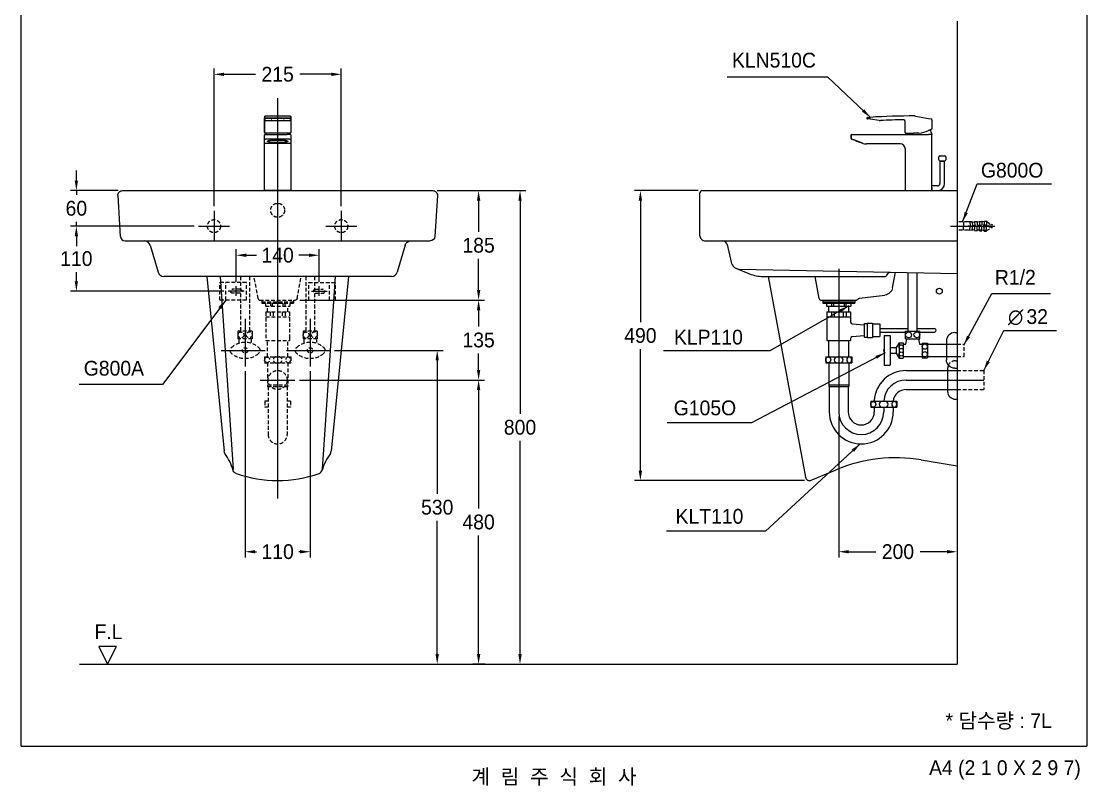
# Model space of a CAD drawing. Header units: millimetres. Extents: x 0 to 5811, y -67 to 2530.
# Drawn here: x 0 to 1800, y -67 to 1225 of the extents above; entities that cross this region are included whole.
import ezdxf
from ezdxf.enums import TextEntityAlignment as Align
from ezdxf.lldxf.tags import DXFTag

# ---------------------------------------------------------------- set-up
doc = ezdxf.new("R2010")
doc.units = ezdxf.units.MM
doc.linetypes.add('DASHED2', pattern=[9.525, 6.35, -3.175])
for name, color, linetype in [('TEXT', 7, 'Continuous'), ('내부선 및 부속', 4, 'Continuous'), ('도각라인', 255, 'Continuous'), ('외형선', 3, 'Continuous'), ('점선', 6, 'DASHED2'), ('중심선', 1, 'DASHED'), ('치수선', 7, 'Continuous')]:
    doc.layers.add(name, color=color, linetype=linetype)
doc.styles.add('140911', font='HBATANG.TTF', dxfattribs={"height": 23})
doc.styles.add('____', font='')
doc.styles.add('타이틀', font='H2GTRM.TTF', dxfattribs={"height": 25})
doc.styles.get('____').set_extended_font_data('굴림')
tags = doc.linetypes.add('DASHDOT', pattern=[70, 31, -13, 13, -13]).pattern_tags.tags
tags[10:11] = [DXFTag(74, 4), DXFTag(75, 0), DXFTag(340, '0'), DXFTag(46, 0.0), DXFTag(50, 0.0), DXFTag(44, 0.0), DXFTag(45, 0.0)]
tags[8:9] = [DXFTag(74, 4), DXFTag(75, 0), DXFTag(340, '0'), DXFTag(46, 0.0), DXFTag(50, 0.0), DXFTag(44, 0.0), DXFTag(45, 0.0)]
tags[6:7] = [DXFTag(74, 4), DXFTag(75, 0), DXFTag(340, '0'), DXFTag(46, 0.0), DXFTag(50, 0.0), DXFTag(44, 0.0), DXFTag(45, 0.0)]
tags[4:5] = [DXFTag(74, 4), DXFTag(75, 0), DXFTag(340, '0'), DXFTag(46, 0.0), DXFTag(50, 0.0), DXFTag(44, 0.0), DXFTag(45, 0.0)]
tags = doc.linetypes.add('DASHED', pattern=[25.72, 12.86, -12.86]).pattern_tags.tags
tags[6:7] = [DXFTag(74, 4), DXFTag(75, 0), DXFTag(340, '0'), DXFTag(46, 0.0), DXFTag(50, 0.0), DXFTag(44, 0.0), DXFTag(45, 0.0)]
tags[4:5] = [DXFTag(74, 4), DXFTag(75, 0), DXFTag(340, '0'), DXFTag(46, 0.0), DXFTag(50, 0.0), DXFTag(44, 0.0), DXFTag(45, 0.0)]
doc.dimstyles.new('MSADIM', dxfattribs={"dimtxt": 33, "dimasz": 17, "dimexe": 10, "dimexo": 7.5, "dimgap": 10, "dimtad": 0, "dimtih": 1, "dimtoh": 1, "dimdec": 0, "dimzin": 1, "dimdsep": 46, "dimtxsty": '____', "dimcen": 11.25, "dimadec": 0, "dimazin": 0, "dimtfac": 1, "dimtdec": 0, "dimtix": 1, "dimtmove": 0, "dimatfit": 3, "dimfxl": 1, "dimtolj": 1, "dimtzin": 1, "dimarcsym": 0})

# ---------------------------------------------------------------- blocks, each defined once
blk = doc.blocks.new('*D1')
at = {"layer": '치수선', "color": 0, "linetype": 'Continuous', "lineweight": -2, "transparency": 16777216}
for p, q in [((325.6, 912), (325.6, 1145)), ((342.6, 1135), (395.8, 1135)), ((523.6, 1135), (470.4, 1135)), ((540.6, 912), (540.6, 1145))]:
    blk.add_line(p, q, dxfattribs=at)
at = {"layer": '치수선', "color": 0, "linetype": 'Continuous', "transparency": 16777216}
for points in [[(342.6, 1137.8), (342.6, 1132.1), (325.6, 1135)], [(523.6, 1137.8), (523.6, 1132.1), (540.6, 1135)]]:
    blk.add_solid(points, dxfattribs=at)
at = {"layer": '치수선', "color": 0, "linetype": 'Continuous', "transparency": 16777216, "insert": (433.1, 1135), "char_height": 25, "attachment_point": 5, "style": '____'}
blk.add_mtext('\\A1;215', dxfattribs=at)
blk = doc.blocks.new('*D2')
at = {"layer": '치수선', "color": 0, "linetype": 'Continuous', "lineweight": -2, "transparency": 16777216}
for p, q in [((93, 955.5), (93, 972.5)), ((163.6, 938.5), (83, 938.5)), ((93, 938.5), (93, 931.4)), ((93, 878.5), (93, 885.7)), ((292.1, 878.5), (83, 878.5)), ((93, 861.5), (93, 844.5))]:
    blk.add_line(p, q, dxfattribs=at)
at = {"layer": '치수선', "color": 0, "linetype": 'Continuous', "transparency": 16777216}
for points in [[(90.2, 955.5), (95.8, 955.5), (93, 938.5)], [(90.2, 861.5), (95.8, 861.5), (93, 878.5)]]:
    blk.add_solid(points, dxfattribs=at)
at = {"layer": '치수선', "color": 0, "linetype": 'Continuous', "transparency": 16777216, "insert": (93, 908.5), "char_height": 25, "attachment_point": 5, "style": '____'}
blk.add_mtext('\\A1;60', dxfattribs=at)
blk = doc.blocks.new('*D3')
at = {"layer": '치수선', "color": 0, "linetype": 'Continuous', "lineweight": -2, "transparency": 16777216}
for p, q in [((292.1, 878.5), (83, 878.5)), ((93, 861.5), (93, 846.4)), ((93, 785.5), (93, 800.7)), ((342.1, 768.5), (83, 768.5))]:
    blk.add_line(p, q, dxfattribs=at)
at = {"layer": '치수선', "color": 0, "linetype": 'Continuous', "transparency": 16777216}
for points in [[(90.2, 861.5), (95.8, 861.5), (93, 878.5)], [(90.2, 785.5), (95.8, 785.5), (93, 768.5)]]:
    blk.add_solid(points, dxfattribs=at)
at = {"layer": '치수선', "color": 0, "linetype": 'Continuous', "transparency": 16777216, "insert": (93, 823.5), "char_height": 25, "attachment_point": 5, "style": '____'}
blk.add_mtext('\\A1;110', dxfattribs=at)
blk = doc.blocks.new('*D4')
at = {"layer": '치수선', "color": 0, "linetype": 'Continuous', "lineweight": -2, "transparency": 16777216}
for p, q in [((702.6, 938.5), (782.6, 938.5)), ((772.6, 921.5), (772.6, 868.9)), ((772.6, 770.5), (772.6, 823.2)), ((470.6, 753.5), (782.6, 753.5))]:
    blk.add_line(p, q, dxfattribs=at)
at = {"layer": '치수선', "color": 0, "linetype": 'Continuous', "transparency": 16777216}
for points in [[(769.8, 921.5), (775.5, 921.5), (772.6, 938.5)], [(769.8, 770.5), (775.5, 770.5), (772.6, 753.5)]]:
    blk.add_solid(points, dxfattribs=at)
at = {"layer": '치수선', "color": 0, "linetype": 'Continuous', "transparency": 16777216, "insert": (772.6, 846), "char_height": 25, "attachment_point": 5, "style": '____'}
blk.add_mtext('\\A1;185', dxfattribs=at)
blk = doc.blocks.new('*D5')
at = {"layer": '치수선', "color": 0, "linetype": 'Continuous', "lineweight": -2, "transparency": 16777216}
for p, q in [((470.6, 753.5), (782.6, 753.5)), ((772.6, 736.5), (772.6, 708.9)), ((772.6, 635.5), (772.6, 663.2)), ((470.6, 618.5), (782.6, 618.5))]:
    blk.add_line(p, q, dxfattribs=at)
at = {"layer": '치수선', "color": 0, "linetype": 'Continuous', "transparency": 16777216}
for points in [[(769.8, 736.5), (775.5, 736.5), (772.6, 753.5)], [(769.8, 635.5), (775.5, 635.5), (772.6, 618.5)]]:
    blk.add_solid(points, dxfattribs=at)
at = {"layer": '치수선', "color": 0, "linetype": 'Continuous', "transparency": 16777216, "insert": (772.6, 686), "char_height": 25, "attachment_point": 5, "style": '____'}
blk.add_mtext('\\A1;135', dxfattribs=at)
blk = doc.blocks.new('*D6')
at = {"layer": '치수선', "color": 0, "linetype": 'Continuous', "lineweight": -2, "transparency": 16777216}
for p, q in [((469.9, 618.5), (782.6, 618.5)), ((772.6, 601.5), (772.6, 401.4)), ((772.6, 155.5), (772.6, 355.7)), ((783.5, 138.5), (762.6, 138.5))]:
    blk.add_line(p, q, dxfattribs=at)
at = {"layer": '치수선', "color": 0, "linetype": 'Continuous', "transparency": 16777216}
for points in [[(769.8, 601.5), (775.5, 601.5), (772.6, 618.5)], [(769.8, 155.5), (775.5, 155.5), (772.6, 138.5)]]:
    blk.add_solid(points, dxfattribs=at)
at = {"layer": '치수선', "color": 0, "linetype": 'Continuous', "transparency": 16777216, "insert": (772.6, 378.5), "char_height": 25, "attachment_point": 5, "style": '____'}
blk.add_mtext('\\A1;480', dxfattribs=at)
blk = doc.blocks.new('*D7')
at = {"layer": '치수선', "color": 0, "linetype": 'Continuous', "lineweight": -2, "transparency": 16777216}
for p, q in [((529.3, 668.5), (712.7, 668.5)), ((702.7, 651.5), (702.7, 426.4)), ((702.7, 155.5), (702.7, 380.7)), ((672.3, 138.5), (712.7, 138.5))]:
    blk.add_line(p, q, dxfattribs=at)
at = {"layer": '치수선', "color": 0, "linetype": 'Continuous', "transparency": 16777216}
for points in [[(699.8, 651.5), (705.5, 651.5), (702.7, 668.5)], [(699.8, 155.5), (705.5, 155.5), (702.7, 138.5)]]:
    blk.add_solid(points, dxfattribs=at)
at = {"layer": '치수선', "color": 0, "linetype": 'Continuous', "transparency": 16777216, "insert": (702.7, 403.5), "char_height": 25, "attachment_point": 5, "style": '____'}
blk.add_mtext('\\A1;530', dxfattribs=at)
blk = doc.blocks.new('*D8')
at = {"layer": '치수선', "color": 0, "linetype": 'Continuous', "lineweight": -2, "transparency": 16777216}
for p, q in [((702.6, 938.5), (852.6, 938.5)), ((842.6, 921.5), (842.6, 561.4)), ((842.6, 155.5), (842.6, 515.7)), ((847.1, 138.5), (852.6, 138.5))]:
    blk.add_line(p, q, dxfattribs=at)
at = {"layer": '치수선', "color": 0, "linetype": 'Continuous', "transparency": 16777216}
for points in [[(839.8, 921.5), (845.4, 921.5), (842.6, 938.5)], [(839.8, 155.5), (845.4, 155.5), (842.6, 138.5)]]:
    blk.add_solid(points, dxfattribs=at)
at = {"layer": '치수선', "color": 0, "linetype": 'Continuous', "transparency": 16777216, "insert": (842.6, 538.5), "char_height": 25, "attachment_point": 5, "style": '____'}
blk.add_mtext('\\A1;800', dxfattribs=at)
blk = doc.blocks.new('*D9')
at = {"layer": '치수선', "color": 0, "linetype": 'Continuous', "lineweight": -2, "transparency": 16777216}
for p, q in [((378.1, 633.7), (378.1, 318.4)), ((488.1, 633.7), (488.1, 318.4)), ((395.1, 328.4), (397.1, 328.4)), ((471.1, 328.4), (469, 328.4))]:
    blk.add_line(p, q, dxfattribs=at)
at = {"layer": '치수선', "color": 0, "linetype": 'Continuous', "transparency": 16777216}
for points in [[(395.1, 331.2), (395.1, 325.5), (378.1, 328.4)], [(471.1, 331.2), (471.1, 325.5), (488.1, 328.4)]]:
    blk.add_solid(points, dxfattribs=at)
at = {"layer": '치수선', "color": 0, "linetype": 'Continuous', "transparency": 16777216, "insert": (433.1, 328.4), "char_height": 25, "attachment_point": 5, "style": '____'}
blk.add_mtext('\\A1;110', dxfattribs=at)
blk = doc.blocks.new('*D10')
at = {"layer": '치수선', "color": 0, "linetype": 'Continuous', "lineweight": -2, "transparency": 16777216}
for p, q in [((1143.6, 938.5), (1036, 938.5)), ((1046, 921.5), (1046, 716.4)), ((1046, 465.6), (1046, 670.7)), ((1323.5, 448.6), (1036, 448.6))]:
    blk.add_line(p, q, dxfattribs=at)
at = {"layer": '치수선', "color": 0, "linetype": 'Continuous', "transparency": 16777216}
for points in [[(1043.1, 921.5), (1048.8, 921.5), (1046, 938.5)], [(1043.1, 465.6), (1048.8, 465.6), (1046, 448.6)]]:
    blk.add_solid(points, dxfattribs=at)
at = {"layer": '치수선', "color": 0, "linetype": 'Continuous', "transparency": 16777216, "insert": (1046, 693.6), "char_height": 25, "attachment_point": 5, "style": '____'}
blk.add_mtext('\\A1;490', dxfattribs=at)
blk = doc.blocks.new('*D11')
at = {"layer": '치수선', "color": 0, "linetype": 'Continuous', "lineweight": -2, "transparency": 16777216}
for p, q in [((1381.1, 557), (1381.1, 318.4)), ((1398.1, 328.4), (1443.8, 328.4)), ((1564.1, 328.4), (1518.4, 328.4)), ((1581.1, 337.4), (1581.1, 318.4))]:
    blk.add_line(p, q, dxfattribs=at)
at = {"layer": '치수선', "color": 0, "linetype": 'Continuous', "transparency": 16777216}
for points in [[(1398.1, 331.2), (1398.1, 325.5), (1381.1, 328.4)], [(1564.1, 331.2), (1564.1, 325.5), (1581.1, 328.4)]]:
    blk.add_solid(points, dxfattribs=at)
at = {"layer": '치수선', "color": 0, "linetype": 'Continuous', "transparency": 16777216, "insert": (1481.1, 328.4), "char_height": 25, "attachment_point": 5, "style": '____'}
blk.add_mtext('\\A1;200', dxfattribs=at)
blk = doc.blocks.new('*D28')
at = {"layer": '치수선', "color": 0, "linetype": 'Continuous', "lineweight": -2, "transparency": 16777216}
for p, q in [((363.1, 784.6), (363.1, 839.3)), ((380.1, 829.3), (397.1, 829.3)), ((486.1, 829.3), (469, 829.3)), ((503.1, 784.6), (503.1, 839.3))]:
    blk.add_line(p, q, dxfattribs=at)
at = {"layer": '치수선', "color": 0, "linetype": 'Continuous', "transparency": 16777216}
for points in [[(380.1, 832.1), (380.1, 826.4), (363.1, 829.3)], [(486.1, 832.1), (486.1, 826.4), (503.1, 829.3)]]:
    blk.add_solid(points, dxfattribs=at)
at = {"layer": '치수선', "color": 0, "linetype": 'Continuous', "transparency": 16777216, "insert": (433.1, 829.3), "char_height": 25, "attachment_point": 5, "style": '____'}
blk.add_mtext('\\A1;140', dxfattribs=at)

msp = doc.modelspace()

# ---------------------------------------------------------------- linework, layer by layer
at = {"layer": '내부선 및 부속', "linetype": 'Continuous'}
for p, q in [((411.1, 1063.5), (411.1, 1061.3)), ((411.1, 1063.5), (411.1, 1063.4)), ((411.1, 1063.4), (411.1, 1059.6)), ((412.1, 1064.6), (454.1, 1064.6)), ((455.1, 1063.6), (455.1, 1061.3)), ((1511, 1064.4), (1532.7, 1060.6)), ((411.1, 1060), (411.1, 1061.3)), ((411.1, 1058), (411.1, 1060)), ((411.1, 1059.6), (411.1, 1058.7)), ((411.1, 1036.5), (411.1, 1059.2)), ((411.1, 1059.2), (411.1, 1057.9)), ((411.1, 1057.5), (411.1, 1058.7)), ((411.1, 1057.9), (411.1, 1058)), ((411.1, 1057.5), (411.1, 1040.7)), ((412.1, 1057), (454.1, 1057)), ((449.1, 1060.9), (417.1, 1060.9)), ((417.1, 1060.9), (417.1, 1060.7)), ((417.1, 1060.7), (449.1, 1060.7)), ((423.1, 1060.3), (422.1, 1060.3)), ((422.1, 1060.3), (422.1, 1059.7)), ((422.1, 1059.7), (422.1, 1059.5)), ((422.1, 1059.5), (423.1, 1059.5)), ((423.1, 1059.5), (423.1, 1060.3)), ((423.1, 1059.7), (423.1, 1060.3)), ((423.1, 1059.5), (423.1, 1059.7)), ((443.1, 1060.3), (443.1, 1059.7)), ((444.1, 1060.3), (443.1, 1060.3)), ((443.1, 1059.7), (443.1, 1059.5)), ((443.1, 1059.5), (444.1, 1059.5)), ((444.1, 1059.5), (443.1, 1059.5)), ((444.1, 1059.7), (444.1, 1060.3)), ((444.1, 1059.5), (444.1, 1060.3)), ((444.1, 1059.5), (444.1, 1059.7)), ((444.1, 1059.5), (444.1, 1059.5)), ((449.1, 1060.7), (449.1, 1060.9)), ((454.1, 1056.9), (454.1, 1057)), ((455.1, 1061.3), (455.1, 1060)), ((455.1, 1060), (455.1, 1058)), ((455.1, 1059.2), (455.1, 1059.2)), ((455.1, 1059.2), (455.1, 1036.5)), ((455.1, 1057.9), (455.1, 1058)), ((1428.6, 1060.7), (1428.6, 1060.9)), ((1428.6, 1060.9), (1428.6, 1060.7)), ((1434.4, 1059), (1429.4, 1059.7)), ((1449.5, 1057), (1434.4, 1059)), ((1493.1, 1036.5), (1493.1, 1055.1)), ((1532.7, 1060.6), (1537.7, 1059.7)), ((1538.6, 1058.7), (1538.6, 1058.6)), ((1538.6, 1057.5), (1538.6, 1058.6)), ((1538.6, 1057.5), (1538.6, 1043.1)), ((411.1, 1040.7), (411.1, 1036.5)), ((411.1, 1024.4), (411.1, 1032.5)), ((411.1, 938.5), (411.1, 1032.5)), ((412.5, 1035.5), (412.1, 1035.5)), ((412.1, 1033.5), (417.1, 1033.5)), ((453.6, 1035.5), (412.5, 1035.5)), ((417.1, 1033.5), (449.1, 1033.5)), ((417.1, 1026.2), (449.1, 1026.2)), ((454.1, 1033.5), (449.1, 1033.5)), ((454.1, 1035.5), (453.6, 1035.5)), ((455.1, 1032.5), (455.1, 1024.4)), ((1402.3, 1026.2), (1402.3, 1032.5)), ((1402.3, 1032.5), (1402.3, 1026.2)), ((1403.3, 1033.5), (1408.3, 1033.5)), ((1408.3, 1033.5), (1532.6, 1033.5)), ((1494.1, 1035.5), (1507.6, 1035.5)), ((1494.6, 1035.5), (1499, 1035.5)), ((1509.6, 1035.5), (1507.6, 1035.5)), ((1516.6, 1035.5), (1509.6, 1035.5)), ((1537.6, 1033.5), (1532.6, 1033.5)), ((1537.6, 1033.5), (1538.6, 1033.5)), ((1538.6, 1033.5), (1538.6, 1032.5)), ((1538.6, 938.5), (1538.6, 1032.5)), ((411.1, 1019.7), (411.1, 1024.4)), ((411.1, 1018.5), (411.1, 1019.7)), ((411.1, 938.5), (411.1, 1018.5)), ((412.1, 1018.7), (454.1, 1018.7)), ((446.1, 1023.2), (420.1, 1023.2)), ((420.1, 1020.5), (420.1, 1023.2)), ((420.1, 1020.5), (446.1, 1020.5)), ((446.1, 1020.5), (446.1, 1023.2)), ((455.1, 1024.4), (455.1, 1019.7)), ((455.1, 1018.5), (455.1, 1019.7)), ((455.1, 1018.5), (455.1, 1018.5)), ((455.1, 1018.5), (455.1, 938.5)), ((1408, 1023.5), (1403, 1025.3)), ((1403, 1025.3), (1408, 1023.5)), ((1408, 1023.5), (1421, 1018.7)), ((1421, 1018.7), (1408, 1023.5)), ((1408.6, 1023.2), (1416.1, 1020.5)), ((1416.1, 1020.5), (1408.6, 1023.2)), ((1484.6, 1017.5), (1427.8, 1017.5)), ((1493.6, 938.5), (1493.6, 1008.5)), ((1550, 990.5), (1550, 995.5)), ((1552, 997.5), (1560.1, 997.5)), ((1562, 995.6), (1562, 990.5)), ((1556, 988.5), (1551.9, 988.5)), ((1552, 988.5), (1552, 950.5)), ((1552, 988.5), (1560, 988.5)), ((1558.3, 988.5), (1553.6, 988.5)), ((1560, 988.5), (1556, 988.5)), ((1560.1, 988.5), (1556, 988.5)), ((1560, 950.5), (1560, 988.5)), ((1538.6, 965.5), (1538.6, 970.5)), ((1538.6, 943.5), (1538.6, 965.5)), ((1548, 946.5), (1538.6, 946.5)), ((1538.6, 943.5), (1538.6, 938.5)), ((208.1, 853.5), (658.1, 853.5)), ((1184.7, 853.5), (1581.1, 853.5)), ((335.9, 793.5), (357.7, 467.6)), ((530.2, 793.5), (508.4, 467.6)), ((1213.4, 805.8), (1581.1, 798.5)), ((1348.1, 756), (1341.1, 793.5)), ((1472.1, 774.4), (1476.7, 800.6)), ((1498.6, 701.3), (1498.6, 800.2)), ((1513.6, 701.3), (1513.6, 799.9)), ((1416.1, 756.8), (1459.1, 762.1)), ((1351.1, 753.5), (1411.1, 753.5)), ((1354.1, 753.5), (1354.1, 748.5)), ((1354.1, 750.5), (1408.1, 750.5)), ((1354.1, 748.5), (1408.1, 748.5)), ((1360.6, 748.5), (1360.6, 743.5)), ((1360.6, 743.5), (1401.6, 743.5)), ((1364.1, 733.5), (1364.1, 743.5)), ((1369.1, 748.5), (1369.1, 743.5)), ((1372.1, 748.5), (1372.1, 743.5)), ((1390.1, 748.5), (1390.1, 743.5)), ((1393.1, 748.5), (1393.1, 743.5)), ((1398.1, 733.5), (1398.1, 743.5)), ((1401.6, 748.5), (1401.6, 743.5)), ((1408.1, 753.5), (1408.1, 748.5)), ((1361.1, 733.5), (1361.1, 685.5)), ((1361.1, 733.5), (1401.1, 733.5)), ((1361.1, 725.5), (1401.1, 725.5)), ((1368.6, 733.5), (1368.6, 725.5)), ((1373.6, 733.5), (1373.6, 725.5)), ((1388.6, 733.5), (1388.6, 725.5)), ((1393.6, 733.5), (1393.6, 725.5)), ((1401.1, 733.5), (1401.1, 716.3)), ((1403.8, 713.3), (1424.1, 711.5)), ((1424.1, 714), (1424.1, 691)), ((1424.1, 714), (1429.1, 714)), ((1429.1, 714.5), (1429.1, 690.5)), ((1429.1, 714.5), (1438.1, 714.5)), ((1438.1, 714.5), (1438.1, 690.5)), ((1438.1, 713.3), (1450.6, 713.3)), ((1450.6, 713.3), (1450.6, 691.8)), ((1450.6, 705.5), (1498.6, 705.5)), ((1513.6, 705.5), (1542.6, 705.5)), ((1361.1, 685.5), (1401.1, 685.5)), ((1364.1, 657.5), (1364.1, 685.5)), ((1398.1, 657.5), (1398.1, 685.5)), ((1401.1, 688.8), (1401.1, 685.5)), ((1403.8, 691.8), (1424.1, 693.5)), ((1424.1, 691), (1429.1, 691)), ((1429.1, 690.5), (1438.1, 690.5)), ((1438.1, 691.8), (1450.6, 691.8)), ((1450.6, 699.5), (1494.1, 699.5)), ((1458.1, 693.5), (1458.1, 643.5)), ((1458.1, 693.5), (1468.1, 693.5)), ((1468.1, 693.5), (1468.1, 643.5)), ((1494.1, 701.3), (1518.1, 701.3)), ((1494.1, 688.3), (1494.1, 701.3)), ((1494.1, 688.3), (1518.1, 688.3)), ((1494.6, 678.8), (1496.1, 688.3)), ((1516.1, 688.3), (1517.6, 678.8)), ((1518.1, 688.3), (1518.1, 701.3)), ((1518.1, 699.5), (1542.6, 699.5)), ((1563.1, 684.5), (1563.1, 652.5)), ((1577.1, 698.5), (1581.1, 698.5)), ((1468.1, 673.3), (1478.1, 673.3)), ((1483.1, 681.5), (1478.1, 673.3)), ((1478.1, 673.3), (1478.1, 663.8)), ((1483.1, 681.5), (1490.1, 681.5)), ((1483.1, 681.5), (1483.1, 655.5)), ((1490.1, 681.5), (1490.1, 655.5)), ((1490.1, 678.8), (1494.6, 678.8)), ((1517.6, 678.8), (1522.1, 678.8)), ((1522.1, 681), (1522.1, 656)), ((1522.1, 681), (1531.1, 681)), ((1531.1, 681), (1531.1, 656)), ((1531.1, 678.8), (1581.1, 678.8)), ((1359.1, 657.5), (1403.1, 657.5)), ((1359.1, 657.5), (1359.1, 647.5)), ((1403.1, 657.5), (1403.1, 647.5)), ((1468.1, 663.8), (1478.1, 663.8)), ((1478.1, 663.8), (1483.1, 655.5)), ((1483.1, 655.5), (1490.1, 655.5)), ((1490.1, 658.3), (1522.1, 658.3)), ((1522.1, 656), (1531.1, 656)), ((1531.1, 658.3), (1581.1, 658.3)), ((1359.1, 647.5), (1403.1, 647.5)), ((1364.1, 647.5), (1364.1, 607.5)), ((1398.1, 647.5), (1398.1, 607.5)), ((1458.1, 643.5), (1468.1, 643.5)), ((1495, 634.5), (1581.1, 634.5)), ((1565.1, 638), (1565.1, 617.4)), ((1577.1, 638.5), (1581.1, 638.5)), ((1565.1, 617.4), (1565.1, 602.5)), ((1364.1, 610.5), (1398.1, 610.5)), ((1364.1, 607.5), (1398.1, 607.5)), ((1365.1, 607.5), (1365.1, 564.5)), ((1397.1, 607.5), (1397.1, 564.5)), ((1495, 602.5), (1581.1, 602.5)), ((1565.1, 602.5), (1565.1, 599)), ((1435.1, 582.5), (1479.1, 582.5)), ((1435.1, 582.5), (1435.1, 572.5)), ((1441.1, 582.5), (1441.1, 583.7)), ((1479.1, 582.5), (1479.1, 572.5)), ((1578.1, 586), (1581.1, 586)), ((1435.1, 572.5), (1479.1, 572.5)), ((1441.1, 572.5), (1441.1, 564.5)), ((1473.1, 572.5), (1473.1, 564.5))]:
    msp.add_line(p, q, dxfattribs=at)
at = {"layer": '내부선 및 부속', "linetype": 'Continuous', "flags": 128}
for points in [[(1472.1, 774.4, -0.330095), (1459.1, 762.1)], [(1413.7, 755.2, -0.248763), (1416.1, 756.8)], [(1413.7, 755.2, -0.281474), (1411.1, 753.5)], [(1363.3, 647.6, -0.859727), (1363.3, 657.5)], [(1363.3, 657.5, -0.859727), (1363.3, 647.6)], [(1577.1, 638.5, -0.414214), (1563.1, 652.5)], [(1439.3, 572.6, -0.859727), (1439.3, 582.5)], [(1439.3, 582.5, -0.859727), (1439.3, 572.6)]]:
    msp.add_lwpolyline(points, format="xyb", dxfattribs=at)
at = {"layer": '내부선 및 부속', "linetype": 'Continuous'}
for centre, radius in [((1499.1, 694.7), 5), ((1513.1, 694.9), 5), ((1486.6, 674.5), 3.5), ((1486.6, 662.5), 3.5), ((1526.6, 675), 4.5), ((1526.6, 662), 4.5)]:
    msp.add_circle(centre, radius, dxfattribs=at)
for centre, radius, start, end in [((1502.3, 64.6), 1000, 89.5936, 93.8863), ((1509.3, 1054.5), 10, 80, 89.5936), ((454.1, 1057.9), 1, 270, 0), ((1429.6, 1060.7), 1, 202.1993, 262.1993), ((1429.6, 1060.7), 1, 202.1993, 262.1993), ((1429.6, 1060.7), 1, 202.1993, 262.1993), ((1429.6, 1060.7), 1, 202.1993, 262.1993), ((1450.9, 1066.9), 10, 262.1993, 272.9349), ((1502.3, 64.6), 993.6, 90.6538, 92.9349), ((1489.8, 1055), 3.34, 2.007, 69.3544), ((412.1, 1036.5), 1, 180, 270), ((412.1, 1032.5), 1, 90, 180), ((412.1, 1032.5), 1, 90, 180), ((440.7, 1028.5), 27.6, 165.1842, 169.4357), ((426.4, 1028.5), 27.6, 10.5643, 14.8158), ((454.1, 1036.5), 1, 270, 0), ((454.1, 1032.5), 1, 0, 90), ((1403.3, 1032.5), 1, 90, 180), ((1403.3, 1032.5), 1, 90, 180), ((1494.1, 1036.5), 1, 180, 270), ((1525.7, 1028.5), 27.6, 165.1842, 169.4357), ((1511, 1091.1), 55.8, 275.72, 293.156), ((1511.4, 1028.5), 27.6, 10.5643, 27.3016), ((1427.8, 1037.5), 20, 250, 270), ((1427.8, 1037.5), 20, 250, 270), ((1484.6, 1008.5), 9, 0, 90), ((1552, 995.5), 2, 90, 180), ((1551.9, 990.5), 1.92, 180, 270), ((1560.1, 995.6), 1.92, 0, 90), ((1560.1, 990.5), 1.92, 270, 0), ((1548, 950.5), 4, 270, 0), ((1548, 950.5), 12, 270, 0), ((1351.1, 756.5), 3, 190.6197, 270), ((1404.1, 716.3), 3, 180, 265.0303), ((1542.6, 702.5), 3, 270, 90.0021), ((1404.1, 688.8), 3, 94.9697, 180), ((1577.1, 684.5), 14, 90, 180), ((1464.5, 668.5), 7.84, 144.9654, 215.0346), ((1378.6, 652.5), 5, 90, 270), ((1383.6, 652.5), 5, 270, 90), ((1399.6, 652.5), 5, 98.6269, 261.3731), ((1398.1, 652.5), 5, 278.6269, 81.3731), ((1495, 580.5), 54, 90, 176.6714), ((1578.1, 638), 13, 154.7643, 180), ((1495, 580.5), 22, 90, 174.7841), ((1578.1, 599), 13, 180, 270), ((1454.6, 577.5), 5, 90, 270), ((1459.6, 577.5), 5, 270, 90), ((1475.6, 577.5), 5, 98.6269, 261.3731), ((1474.1, 577.5), 5, 278.6269, 81.3731), ((1419.1, 564.5), 54, 180, 0), ((1419.1, 564.5), 22, 180, 0)]:
    msp.add_arc(centre, radius, start, end, dxfattribs=at)
for points, knots in [([(411.1, 1063.7), (411.1, 1063.7), (411.1, 1063.8), (411.2, 1064), (411.3, 1064.2), (411.5, 1064.4), (411.8, 1064.5), (412, 1064.6), (412.1, 1064.6)], [0, 0, 0, 0, 0.097046, 0.215477, 0.366984, 0.6013, 0.806128, 1, 1, 1, 1]), ([(454.1, 1064.6), (454.1, 1064.6), (454.2, 1064.6), (454.4, 1064.5), (454.7, 1064.4), (454.8, 1064.2), (454.9, 1064.1), (455, 1063.9), (455, 1063.8), (455.1, 1063.7), (455.1, 1063.6), (455.1, 1063.6)], [0, 0, 0, 0, 0.020818, 0.239105, 0.419032, 0.574027, 0.708164, 0.821662, 0.913084, 0.980269, 1, 1, 1, 1]), ([(1429.5, 1061.9), (1429.5, 1061.9), (1429.6, 1061.9), (1429.9, 1061.9), (1430.3, 1062), (1430.7, 1062), (1431.4, 1062), (1432.3, 1062.1), (1433.4, 1062.2), (1434.1, 1062.2), (1434.5, 1062.3)], [0, 0, 0, 0, 0.142857, 0.285714, 0.357143, 0.428571, 0.571429, 0.714286, 0.857143, 1, 1, 1, 1]), ([(417.1, 1060.9), (416.6, 1060.9), (415.9, 1060.9), (415.1, 1060.9), (414.5, 1061), (413.9, 1061), (413.1, 1061), (412.5, 1061), (412, 1061.1), (411.8, 1061.1), (411.7, 1061.1), (411.5, 1061.1), (411.2, 1061.2), (411.1, 1061.2), (411.1, 1061.3)], [0, 0, 0, 0, 0.142857, 0.214286, 0.285714, 0.357143, 0.428571, 0.571429, 0.642857, 0.678571, 0.696429, 0.714286, 0.857143, 1, 1, 1, 1]), ([(411.1, 1060), (411.1, 1060.1), (411.5, 1060.3), (413.2, 1060.6), (415.3, 1060.7), (416.6, 1060.7), (417.1, 1060.7)], [0, 0, 0, 0, 0.285714, 0.571429, 0.857143, 1, 1, 1, 1]), ([(455, 1061.2), (454.9, 1061.2), (454.8, 1061.2), (454.5, 1061.1), (453.8, 1061.1), (453, 1061), (452.3, 1061), (451.5, 1060.9), (450.4, 1060.9), (449.5, 1060.9), (449.1, 1060.9)], [0, 0, 0, 0, 0.022938, 0.185782, 0.348626, 0.511469, 0.592891, 0.674313, 0.837156, 1, 1, 1, 1]), ([(449.1, 1060.7), (450, 1060.7), (451.8, 1060.7), (453.9, 1060.5), (454.7, 1060.3), (454.9, 1060.2), (455, 1060.2)], [0, 0, 0, 0, 0.32589, 0.651781, 0.977671, 1, 1, 1, 1]), ([(1429.5, 1061.9), (1429.4, 1061.9), (1429.1, 1061.8), (1428.9, 1061.7), (1428.7, 1061.5), (1428.6, 1061.2), (1428.6, 1061), (1428.6, 1060.9)], [0, 0, 0, 0, 0.285714, 0.428571, 0.571429, 0.785714, 1, 1, 1, 1]), ([(411.1, 1024.4), (411.1, 1024.7), (411.5, 1025.2), (413.2, 1025.9), (415.3, 1026.2), (416.6, 1026.2), (417.1, 1026.2)], [0, 0, 0, 0, 0.285714, 0.571429, 0.857143, 1, 1, 1, 1]), ([(449.1, 1026.2), (450, 1026.2), (451.8, 1026.1), (453.9, 1025.6), (454.7, 1025.1), (454.9, 1024.8), (455, 1024.8)], [0, 0, 0, 0, 0.326484, 0.652968, 0.979452, 1, 1, 1, 1]), ([(1402.3, 1026.2), (1402.3, 1026.1), (1402.3, 1026), (1402.4, 1025.8), (1402.6, 1025.6), (1402.7, 1025.4), (1402.9, 1025.3), (1403, 1025.3)], [0, 0, 0, 0, 0.214286, 0.428571, 0.571429, 0.714286, 1, 1, 1, 1]), ([(1537.9, 1042.2), (1537.9, 1042.2), (1537.8, 1042.1), (1537.6, 1042), (1537.2, 1041.8), (1536.9, 1041.6), (1536.5, 1041.4), (1536.1, 1041.2), (1535.6, 1041), (1534.9, 1040.6), (1534.3, 1040.4), (1533.7, 1040.1), (1533.5, 1040), (1533.4, 1039.9)], [0, 0, 0, 0, 0.022972, 0.19686, 0.283804, 0.370748, 0.457692, 0.5229, 0.63158, 0.718524, 0.892412, 0.935884, 1, 1, 1, 1]), ([(1537.5, 1042), (1537.5, 1042), (1537.5, 1042), (1537.5, 1041.9), (1537.4, 1041.9), (1537.4, 1041.9), (1537.3, 1041.9), (1537.3, 1041.8), (1537.2, 1041.8), (1537.1, 1041.7), (1537.1, 1041.7), (1537, 1041.7), (1537, 1041.7), (1536.9, 1041.6), (1536.9, 1041.6), (1536.8, 1041.6), (1536.7, 1041.5), (1536.5, 1041.4), (1536.5, 1041.4), (1536.3, 1041.3), (1536.2, 1041.3), (1536.1, 1041.2), (1536, 1041.2), (1536, 1041.2), (1536, 1041.1), (1535.9, 1041.1)], [0, 0, 0, 0, 0.147203, 0.147203, 0.295653, 0.295653, 0.37051, 0.37051, 0.483564, 0.483564, 0.521467, 0.521467, 0.597561, 0.597561, 0.635788, 0.635788, 0.751471, 0.751471, 0.829397, 0.829397, 0.947331, 0.947331, 0.986892, 0.986892, 1, 1, 1, 1]), ([(1538.4, 1043.1), (1538.4, 1043), (1538.4, 1042.8), (1538.3, 1042.5), (1538.2, 1042.3), (1538, 1042.2), (1537.9, 1042.2)], [0, 0, 0, 0, 0.250001, 0.499999, 0.749998, 1, 1, 1, 1]), ([(1538.4, 1043.1), (1538.4, 1043.1), (1538.5, 1043.1), (1538.6, 1043.1), (1538.6, 1043.1)], [0, 0, 0, 0, 0.15708, 1, 1, 1, 1]), ([(411.1, 1018.5), (411.1, 1018.5), (411.1, 1018.5), (411.1, 1018.4), (411.1, 1018.3), (411.1, 1018.2)], [0, 0, 0, 0, 0.003909, 0.003909, 1, 1, 1, 1]), ([(455.1, 1018.3), (455.1, 1018.3), (455, 1018.3), (455, 1018.3), (455.1, 1018.3)], [0, 0, 0, 0, 0.705199, 1, 1, 1, 1])]:
    msp.add_open_spline(points, degree=3, knots=knots, dxfattribs=at)
for points in [[(412.1, 1057), (411.1, 1057), (411.1, 1058)], [(455.1, 1058), (455.1, 1057), (454.1, 1057)], [(412.1, 1018.7), (411.1, 1018.7), (411.1, 1019.7)], [(455.1, 1019.7), (455.1, 1018.7), (454.1, 1018.7)]]:
    msp.add_rational_spline(points, [1, 0.707106781056, 1], degree=2, dxfattribs=at)
for points, degree in [([(454.5, 1057), (454.5, 1057), (454.6, 1056.9), (454.6, 1056.9)], 3), ([(454.7, 1057.1), (454.6, 1057), (454.6, 1056.9), (454.6, 1056.9)], 3), ([(455.1, 1061.5), (455.1, 1061.3), (455, 1061.2)], 2), ([(455.1, 1061.3), (455.1, 1061.2), (455, 1061.2), (455, 1061.2)], 3), ([(455, 1060.2), (455, 1060), (455.1, 1059.8)], 2), ([(455, 1060.2), (455, 1060.1), (455.1, 1060.1), (455.1, 1060)], 3), ([(455.1, 1061.5), (455.1, 1061.4), (455.1, 1061.3), (455.1, 1061.3)], 3), ([(455.1, 1060), (455.1, 1060), (455.1, 1059.9), (455.1, 1059.8)], 3), ([(1429.5, 1061.9), (1429, 1061.9), (1428.6, 1061.4), (1428.6, 1060.9)], 3), ([(1428.6, 1060.7), (1428.6, 1060.2), (1429, 1059.8), (1429.4, 1059.7)], 3), ([(1429.2, 1061.9), (1429.3, 1061.9), (1429.3, 1061.9), (1429.3, 1061.9)], 3), ([(1532.7, 1060.5), (1532.7, 1060.6), (1532.7, 1060.6), (1532.7, 1060.6)], 3), ([(1538.6, 1058.7), (1538.6, 1059.2), (1538.2, 1059.6), (1537.7, 1059.7)], 3), ([(1402.3, 1026.2), (1402.3, 1025.8), (1402.6, 1025.4), (1403, 1025.3)], 3), ([(1533.4, 1040), (1533.2, 1039.9), (1533, 1039.8)], 2), ([(1533, 1039.8), (1533, 1039.8), (1533, 1039.8), (1533, 1039.8)], 3), ([(455, 1024.8), (455, 1024.7), (455.1, 1024.5), (455.1, 1024.4)], 3), ([(455, 1024.8), (455, 1024.5), (455.1, 1024.2)], 2), ([(455.1, 1024.4), (455.1, 1024.4), (455.1, 1024.3), (455.1, 1024.2)], 3)]:
    msp.add_open_spline(points, degree=degree, dxfattribs=at)
for points in [[(420.1, 1020.5), (416.1, 1020.5), (416.1, 1021.9), (416.1, 1023.2), (420.1, 1023.2)], [(446.1, 1023.2), (450.1, 1023.2), (450.1, 1021.9), (450.1, 1020.5), (446.1, 1020.5)]]:
    msp.add_rational_spline(points, [1, 0.707106781056, 1, 0.707106781056, 1], degree=2, knots=[0, 0, 0, 0.5, 0.5, 1, 1, 1], dxfattribs=at)
at = {"layer": '도각라인', "color": 7}
for p, q in [((0, 0), (0, 2530)), ((1800, 2530), (1800, 0)), ((0, 0), (1800, 0))]:
    msp.add_line(p, q, dxfattribs=at)
at = {"layer": '외형선', "linetype": 'Continuous'}
for p, q in [((1581.1, 1224.5), (1581.1, 798.5)), ((171.1, 938.5), (695.1, 938.5)), ((457.1, 938.5), (409.1, 938.5)), ((1151.1, 938.5), (1581.1, 938.5)), ((163.1, 930), (167.3, 861)), ((703.1, 930), (698.8, 861)), ((1146.1, 933.5), (1146.1, 863.5)), ((175.3, 853.5), (208.1, 853.5)), ((217.7, 846.3), (231, 800.7)), ((648.5, 846.3), (635.2, 800.7)), ((658.1, 853.5), (690.8, 853.5)), ((1156.1, 853.5), (1184.7, 853.5)), ((1192.5, 847.3), (1199.1, 817.6)), ((625.6, 793.5), (240.6, 793.5)), ((313.6, 793.5), (342.6, 498.3)), ((552.6, 793.5), (523.5, 498.3)), ((1208.1, 806.9), (1230.2, 797.9)), ((1252.8, 793.5), (1458.4, 793.5)), ((1262, 793.5), (1325, 454.3)), ((1462.6, 795.7), (1464.5, 798.6)), ((1581.1, 798.5), (1581.1, 138.5)), ((1581.1, 634.5), (1581.1, 602.5)), ((1581.1, 634.5), (1581.1, 602.5)), ((1520.4, 483.7), (1581.1, 473.5)), ((1334.6, 449.1), (1376.8, 466.8)), ((160.9, 168.5), (130.9, 168.5)), ((130.9, 168.5), (145.9, 138.5)), ((145.9, 138.5), (160.9, 168.5)), ((98.2, 138.5), (1581.1, 138.5))]:
    msp.add_line(p, q, dxfattribs=at)
at = {"layer": '외형선', "linetype": 'Continuous', "flags": 128}
for points in [[(163.1, 930, -0.432374), (171.1, 938.5)], [(695.1, 938.5, -0.432374), (703.1, 930)], [(648.5, 846.3, -0.333333), (658.1, 853.5)], [(698.8, 861, -0.396287), (690.8, 853.5)], [(1464.5, 798.6, -0.252466), (1468.8, 800.8)], [(344, 494.5, -0.129923), (342.6, 498.3)], [(363, 460.6, -0.299491), (357.7, 467.6)]]:
    msp.add_lwpolyline(points, format="xyb", dxfattribs=at)
at = {"layer": '외형선', "linetype": 'Continuous'}
msp.add_circle((1551.1, 768.5), 5, dxfattribs=at)
for centre, radius, start, end in [((1151.1, 933.5), 5, 90, 180), ((175.3, 861.5), 8, 183.5288, 270), ((208.1, 843.5), 10, 16.2592, 90), ((1156.1, 863.5), 10, 180, 270.0017), ((1184.7, 845.5), 8, 12.5288, 90), ((1213.7, 820.8), 15, 192.5288, 268.8623), ((240.6, 803.5), 10, 196.2602, 270), ((625.6, 803.5), 10, 270, 343.7408), ((1252.8, 853.5), 60, 247.8983, 270), ((1458.4, 798.5), 5, 270, 325.5381), ((262.3, 436.8), 100, 16.8465, 35.228), ((603.8, 436.8), 100, 144.772, 163.1535), ((515.6, 499.1), 8, 324.772, 354.3824), ((1477.6, 227.2), 260, 80.537, 112.8258), ((433.1, 658.5), 210, 250.5194, 289.4806), ((500.4, 468.1), 8, 289.4806, 356.1707), ((1331.9, 455.5), 7, 190.5208, 292.8258)]:
    msp.add_arc(centre, radius, start, end, dxfattribs=at)
at = {"layer": '점선'}
for p, q in [((1599.7, 885.5), (1581.1, 885.5)), ((1592.1, 885.5), (1592.1, 878.5)), ((1606.7, 885.9), (1599.7, 885.5)), ((1602.7, 885.7), (1603.1, 878.7)), ((1630.7, 886.2), (1602.8, 884.7)), ((1606.7, 885.9), (1607.1, 878.9)), ((1610.7, 886.1), (1614.7, 886.3)), ((1610.7, 886.1), (1611.1, 879.1)), ((1614.7, 886.3), (1615, 879.3)), ((1618.7, 886.5), (1622.7, 886.7)), ((1618.7, 886.5), (1619, 879.5)), ((1622.7, 886.7), (1623, 879.7)), ((1626.7, 886.9), (1630.7, 887.2)), ((1626.7, 886.9), (1627, 880)), ((1630.7, 887.2), (1631, 880.2)), ((1630.7, 886.2), (1641, 880.7)), ((1599.7, 871.5), (1581.1, 871.5)), ((1592.1, 871.5), (1592.1, 878.5)), ((1606.7, 871.2), (1599.7, 871.5)), ((1641, 880.7), (1599.9, 878.5)), ((1641, 876.4), (1599.9, 878.5)), ((1602.7, 871.4), (1603.1, 878.4)), ((1630.7, 870.9), (1602.8, 872.4)), ((1606.7, 871.2), (1607.1, 878.2)), ((1610.7, 871), (1611.1, 878)), ((1610.7, 871), (1614.7, 870.8)), ((1614.7, 870.8), (1615, 877.7)), ((1618.7, 870.5), (1619, 877.5)), ((1618.7, 870.5), (1622.7, 870.3)), ((1622.7, 870.3), (1623, 877.3)), ((1626.7, 870.1), (1627, 877.1)), ((1626.7, 870.1), (1630.7, 869.9)), ((1634.1, 878.5), (1629, 880.1)), ((1634.1, 878.5), (1629, 877)), ((1630.7, 869.9), (1631, 876.9)), ((1630.7, 870.9), (1641, 876.4)), ((370.6, 793.5), (370.6, 701.3)), ((385.6, 793.5), (385.6, 701.3)), ((400.1, 756), (393.1, 793.5)), ((466, 756), (473.1, 793.5)), ((480.6, 793.5), (480.6, 701.3)), ((495.6, 793.5), (495.6, 701.3)), ((380.3, 783.5), (335.3, 783.5)), ((335.3, 753.5), (335.3, 783.5)), ((345.3, 753.5), (345.3, 783.5)), ((380.3, 753.5), (380.3, 783.5)), ((485.8, 783.5), (530.8, 783.5)), ((485.8, 753.5), (485.8, 783.5)), ((520.8, 753.5), (520.8, 783.5)), ((530.8, 753.5), (530.8, 783.5)), ((369.6, 771.8), (356.6, 771.8)), ((369.6, 765.3), (356.6, 765.3)), ((496.6, 771.8), (509.6, 771.8)), ((496.6, 765.3), (509.6, 765.3)), ((380.3, 753.5), (335.3, 753.5)), ((403.1, 753.5), (463.1, 753.5)), ((406.1, 753.5), (406.1, 748.5)), ((406.1, 750.5), (460.1, 750.5)), ((406.1, 748.5), (460.1, 748.5)), ((412.6, 748.5), (412.6, 743.5)), ((412.6, 743.5), (453.6, 743.5)), ((416.1, 733.5), (416.1, 743.5)), ((421.1, 748.5), (421.1, 743.5)), ((424.1, 748.5), (424.1, 743.5)), ((442.1, 748.5), (442.1, 743.5)), ((445.1, 748.5), (445.1, 743.5)), ((450.1, 733.5), (450.1, 743.5)), ((453.6, 748.5), (453.6, 743.5)), ((460.1, 753.5), (460.1, 748.5)), ((485.8, 753.5), (530.8, 753.5)), ((413.1, 733.5), (413.1, 685.5)), ((413.1, 733.5), (453.1, 733.5)), ((413.1, 725.5), (453.1, 725.5)), ((420.6, 733.5), (420.6, 725.5)), ((425.6, 733.5), (425.6, 725.5)), ((440.6, 733.5), (440.6, 725.5)), ((445.6, 733.5), (445.6, 725.5)), ((453.1, 733.5), (453.1, 688.8)), ((366.1, 701.3), (366.1, 688.3)), ((390.1, 701.3), (366.1, 701.3)), ((390.1, 688.3), (366.1, 688.3)), ((367.6, 688.3), (367.6, 680.9)), ((388.6, 688.3), (388.6, 680.9)), ((390.1, 701.3), (390.1, 688.3)), ((413.1, 685.5), (453.1, 685.5)), ((416.1, 657.5), (416.1, 685.5)), ((450.1, 657.5), (450.1, 685.5)), ((453.1, 688.8), (453.1, 685.5)), ((476.1, 701.3), (476.1, 688.3)), ((500.1, 701.3), (476.1, 701.3)), ((500.1, 688.3), (476.1, 688.3)), ((477.6, 688.3), (477.6, 680.9)), ((498.6, 688.3), (498.6, 680.9)), ((500.1, 701.3), (500.1, 688.3)), ((1581.1, 678.8), (1593.1, 678.8)), ((1593.1, 658.3), (1593.1, 678.8)), ((411.1, 657.5), (455.1, 657.5)), ((411.1, 657.5), (411.1, 647.5)), ((455.1, 657.5), (455.1, 647.5)), ((1578.1, 651), (1581.1, 651)), ((1581.1, 658.3), (1593.1, 658.3)), ((411.1, 647.5), (455.1, 647.5)), ((416.1, 647.5), (416.1, 607.5)), ((450.1, 647.5), (450.1, 607.5)), ((1581.1, 634.5), (1626.1, 634.5)), ((1626.1, 634.5), (1626.1, 602.5)), ((416.1, 610.5), (450.1, 610.5)), ((416.1, 607.5), (450.1, 607.5)), ((417.1, 607.5), (417.1, 526.5)), ((449.1, 607.5), (449.1, 526.5)), ((1581.1, 602.5), (1626.1, 602.5)), ((411.3, 582.5), (411.3, 572.5)), ((417.1, 582.5), (411.3, 582.5)), ((454.8, 582.5), (449.1, 582.5)), ((454.8, 582.5), (454.8, 572.5)), ((417.1, 572.5), (411.3, 572.5)), ((454.8, 572.5), (449.1, 572.5))]:
    msp.add_line(p, q, dxfattribs=at)
at = {"layer": '점선', "flags": 128}
for points in [[(356.6, 765.3, -1), (356.6, 771.8)], [(369.6, 771.8, -1), (369.6, 765.3)], [(466, 756, -0.360904), (463.1, 753.5)], [(355.3, 663.4, -0.44), (355.3, 673.7)], [(355.3, 673.7, -0.388889), (400.8, 673.7)], [(400.8, 673.7, -0.44), (400.8, 663.4)], [(465.3, 663.4, -0.44), (465.3, 673.7)], [(465.3, 673.7, -0.388889), (510.8, 673.7)], [(510.8, 673.7, -0.44), (510.8, 663.4)], [(400.8, 663.4, -0.388889), (355.3, 663.4)], [(415.3, 647.6, -0.859727), (415.3, 657.5)], [(415.3, 657.5, -0.859727), (415.3, 647.6)], [(510.8, 663.4, -0.388889), (465.3, 663.4)]]:
    msp.add_lwpolyline(points, format="xyb", dxfattribs=at)
at = {"layer": '점선'}
for centre, radius in [((433.1, 905.3), 11.8), ((325.6, 878.5), 11), ((540.6, 878.5), 11), ((371.1, 694.7), 5), ((385, 694.9), 5), ((481.1, 694.7), 5), ((495, 694.9), 5), ((378.1, 668.5), 4.5), ((488.1, 668.5), 4.5), ((433.1, 618.5), 16)]:
    msp.add_circle(centre, radius, dxfattribs=at)
for centre, radius, start, end in [((496.6, 768.5), 3.25, 90, 270), ((509.6, 768.5), 3.25, 270, 90), ((403.1, 756.5), 3, 190.6197, 270.0015), ((430.6, 652.5), 5, 90, 270), ((435.6, 652.5), 5, 270, 90), ((451.6, 652.5), 5, 98.6269, 261.3731), ((450.1, 652.5), 5, 278.6269, 81.3731), ((1578.1, 638), 13, 90, 154.7643), ((433.1, 526.5), 16, 180, 0)]:
    msp.add_arc(centre, radius, start, end, dxfattribs=at)
at = {"layer": '중심선', "linetype": 'DASHDOT'}
for p, q in [((433.1, 1094.6), (433.1, 418.5)), ((325.6, 904.5), (325.6, 852.5)), ((540.6, 904.5), (540.6, 852.5)), ((299.6, 878.5), (351.6, 878.5)), ((514.6, 878.5), (566.6, 878.5)), ((1570.1, 878.5), (1644.8, 878.5)), ((1381.1, 806.5), (1381.1, 564.5)), ((363.1, 760.8), (363.1, 777.1)), ((503.1, 760.8), (503.1, 777.1)), ((376.3, 768.5), (349.6, 768.5)), ((490.1, 768.5), (516.9, 768.5)), ((378.1, 722), (378.1, 641.2)), ((488.1, 722), (488.1, 641.2)), ((337.8, 668.5), (411.8, 668.5)), ((447.8, 668.5), (521.8, 668.5)), ((403.8, 618.5), (462.4, 618.5)), ((1495, 618.5), (1626.1, 618.5)), ((1457.1, 572.5), (1457.1, 564.5))]:
    msp.add_line(p, q, dxfattribs=at)
for centre, start, end in [((1495, 580.5), 90, 176.6714), ((1419.1, 564.5), 180, 0)]:
    msp.add_arc(centre, 38, start, end, dxfattribs=at)

# ---------------------------------------------------------------- texts
at = {"layer": 'TEXT', "style": '타이틀'}
msp.add_text('F.L', height=25, dxfattribs=at).set_placement((147.3, 193.2), align=Align.MIDDLE)
for s, p in [('* 담수량 : 7L', (1651.3, 42.9)), ('계  림  주  식  회  사', (900, -51.7))]:
    msp.add_text(s, height=25, dxfattribs=at).set_placement(p, align=Align.MIDDLE_CENTER)
msp.add_text('A4 (2 1 0 X 2 9 7)', height=25, dxfattribs=at).set_placement((1790, -36.5), align=Align.MIDDLE_RIGHT)
at = {"layer": 'TEXT', "char_height": 25, "width": 380.447, "attachment_point": 1, "line_spacing_factor": 0.963855, "style": '타이틀'}
for s, insert in [('\\A1;KLN510C', (1200.7, 1171.4)), ('\\A1;G800O', (1621.3, 985.5)), ('\\A1;KLP110', (1102.7, 703.5)), ('\\A1;G800A', (105.5, 650.9)), ('\\A1;G105O', (1102.3, 583.9)), ('\\A1;KLT110', (1105.4, 400.7))]:
    msp.add_mtext(s, dxfattribs=dict(at, insert=insert))
at = {"layer": '치수선'}
for s, style, p in [('∅', '140911', (1667, 712.6)), ('32', '타이틀', (1698.2, 713.2))]:
    msp.add_text(s, height=25, dxfattribs=dict(at, style=style)).set_placement(p)
at = {"layer": '치수선', "linetype": 'Continuous', "insert": (1644.9, 804.5), "char_height": 25, "width": 380.447, "attachment_point": 1, "line_spacing_factor": 0.963855, "style": '타이틀'}
msp.add_mtext('\\A1;R1/2', dxfattribs=at)

# ---------------------------------------------------------------- dimensions: what is measured, and where the dimension line sits
at = {"layer": '치수선', "linetype": 'Continuous'}
for base, p1, p2, picture, middle in [((540.6, 1135), (325.6, 904.5), (540.6, 904.5), '*D1', (433.1, 1135)), ((488.1, 328.4), (378.1, 641.2), (488.1, 641.2), '*D9', (433.1, 328.4))]:
    dim = msp.add_linear_dim(base=base, p1=p1, p2=p2, dimstyle='MSADIM', override={"dimtxt": 25}, dxfattribs=at)
    dim.commit()
    dim.dimension.update_dxf_attribs({"geometry": picture, "text_midpoint": middle, "dimtype": 160})
for base, p1, p2, picture, middle in [((93, 938.5), (299.6, 878.5), (171.1, 938.5), '*D2', (93, 908.5)), ((842.6, 138.5), (695.1, 938.5), (839.6, 138.5), '*D8', (842.6, 538.5)), ((1046, 448.6), (1151.1, 938.5), (1331, 448.6), '*D10', (1046, 693.6)), ((702.7, 138.5), (521.8, 668.5), (664.8, 138.5), '*D7', (702.7, 403.5))]:
    dim = msp.add_linear_dim(base=base, p1=p1, p2=p2, angle=90, dimstyle='MSADIM', override={"dimtxt": 25}, dxfattribs=at)
    dim.commit()
    dim.dimension.update_dxf_attribs({"geometry": picture, "text_midpoint": middle, "dimtype": 160})
for base, p1, p2, picture, middle in [((772.6, 753.5), (695.1, 938.5), (463.1, 753.5), '*D4', (772.6, 846)), ((93, 768.5), (299.6, 878.5), (349.6, 768.5), '*D3', (93, 823.5)), ((772.6, 618.5), (463.1, 753.5), (463.1, 618.5), '*D5', (772.6, 686)), ((772.6, 138.5), (462.4, 618.5), (791, 138.5), '*D6', (772.6, 378.5))]:
    dim = msp.add_linear_dim(base=base, p1=p1, p2=p2, angle=90, dimstyle='MSADIM', override={"dimtxt": 25}, dxfattribs=at)
    dim.commit()
    dim.dimension.update_dxf_attribs({"geometry": picture, "text_midpoint": middle})
for base, p1, p2, picture, middle in [((503.1, 829.3), (363.1, 777.1), (503.1, 777.1), '*D28', (433.1, 829.3)), ((1581.1, 328.4), (1381.1, 564.5), (1581.1, 344.9), '*D11', (1481.1, 328.4))]:
    dim = msp.add_linear_dim(base=base, p1=p1, p2=p2, dimstyle='MSADIM', override={"dimtxt": 25}, dxfattribs=at)
    dim.commit()
    dim.dimension.update_dxf_attribs({"geometry": picture, "text_midpoint": middle})

# ---------------------------------------------------------------- leaders
for points in [[(1434.5, 1062.3), (1362.5, 1130.1), (1192.4, 1130.1)], [(1590.4, 885.5), (1614.7, 950.1), (1740.5, 950.1)], [(1592.2, 677.2), (1640, 764.8), (1739, 764.8)], [(345.4, 753.6), (238.7, 611.2), (98, 611.2)], [(1398.1, 743.6), (1264.4, 667.7), (1084.9, 667.7)], [(1626.1, 634.6), (1659.8, 702.2), (1749, 702.2)], [(1459.4, 664.7), (1233.6, 545.9), (1091.4, 545.9)], [(1417.5, 510.6), (1257.1, 363.2), (1089.8, 363.2)]]:
    msp.add_leader(points, dimstyle='MSADIM', override={"dimtxt": 25}, dxfattribs=at)

doc.saveas('drawing.dxf')
